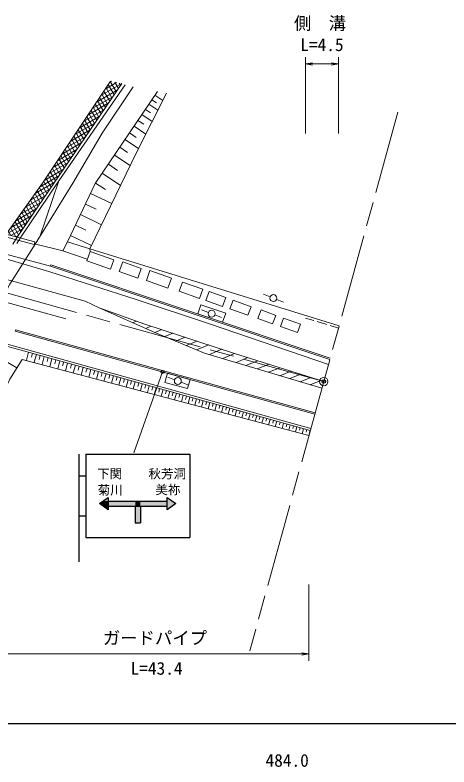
# Model space of a CAD drawing. Units: millimetres at full size, sheet at 1:1000; details may follow other scales. Extents: x 40000 to 680000, y 20000 to 380000.
# Drawn here: x 512804 to 575305, y 198715 to 307047 of the extents above; entities that cross this region are included whole.
import ezdxf
from ezdxf.enums import TextEntityAlignment as Align

# ---------------------------------------------------------------- set-up
doc = ezdxf.new("R2010")
doc.units = ezdxf.units.MM
doc.header["$LTSCALE"] = 1000
doc.header["$PDMODE"] = 32
doc.header["$PDSIZE"] = 500
doc.linetypes.add('CHAIN', pattern=[18.5, 12, -1.5, 3.5, -1.5])
for name, color, linetype, lineweight in [('M-BGD', 7, 'Continuous', 13), ('M-BMK', 2, 'CHAIN', 13), ('M-BMK-SRVR', 3, 'Continuous', 13), ('M-STR-HTXT', 7, 'Continuous', 13), ('M-STR-STR1', 1, 'Continuous', 13), ('M-STR-STRC', 7, 'Continuous', 13), ('M-TTL-BAND', 7, 'Continuous', 25)]:
    doc.layers.add(name, color=color, linetype=linetype, lineweight=lineweight)
doc.layers.add('M-OTRS', color=6, linetype='Continuous')
doc.styles.add('ＭＳ ゴシック', font='')
doc.styles.get('ＭＳ ゴシック').set_extended_font_data('MS Gothic')

# ---------------------------------------------------------------- blocks, each defined once
blk = doc.blocks.new('open_arrow')
at = {"color": 0, "linetype": 'Continuous', "lineweight": -2}
blk.add_lwpolyline([(7.5, 1.25), (0, 0), (7.5, -1.25)], dxfattribs=at)

msp = doc.modelspace()

# ---------------------------------------------------------------- hatches: boundary and pattern name
at = {"layer": 'M-BGD'}
h = msp.add_hatch(dxfattribs=at)
h.set_pattern_fill('USER', color=256, style=0, pattern_type=2)
h.set_pattern_definition([(30, (511538, 275458), (-250, 433.013), []), (120, (511538, 275458), (-433.013, -250), [])])
h.paths.add_polyline_path([(511538, 275458), (516772, 282810), (526552, 297532), (528164, 297181), (513088, 275044)])
for points in [[(524988, 236657), (526238, 237532), (526238, 237032), (526238, 236282), (526238, 235782)], [(526238, 237532), (526238, 237032), (526238, 236282), (526238, 235782), (524988, 236657)], [(524988, 236657), (526238, 237532), (526238, 237032), (526238, 236282), (526238, 235782)], [(534738, 237032), (534738, 237532), (535988, 236657), (534738, 235782), (534738, 236282)], [(534738, 237032), (534738, 237532), (535988, 236657), (534738, 235782), (534738, 236282)], [(534738, 237032), (534738, 237532), (535988, 236657), (534738, 235782), (534738, 236282)], [(524988, 236657), (525524, 237032), (526238, 237032), (526238, 236282), (526238, 235782)], [(526238, 237032), (534738, 237032), (534738, 236282), (530863, 236282), (530113, 236282), (526238, 236282)], [(526238, 237032), (530113, 237032), (530113, 236282), (526238, 236282)], [(526238, 237032), (534738, 237032), (534738, 236282), (530863, 236282), (530113, 236282), (526238, 236282)], [(530113, 237032), (530863, 237032), (530863, 236282), (530113, 236282)], [(530113, 236282), (530863, 236282), (530863, 233907), (530113, 233907)], [(530113, 236282), (530863, 236282), (530863, 233907), (530113, 233907)], [(530113, 236282), (530863, 236282), (530863, 233907), (530113, 233907)], [(530863, 237032), (534738, 237032), (534738, 236282), (530863, 236282)]]:
    msp.add_hatch(color=256, dxfattribs=at).paths.add_polyline_path(points)

# ---------------------------------------------------------------- linework, layer by layer
for p, q in [((513088, 275044), (528164, 297181)), ((519121, 283149), (528678, 297006)), ((532518, 294847), (533167, 294409)), ((532957, 295497), (534095, 294727)), ((532080, 294198), (533378, 293321)), ((531080, 292718), (532560, 291718)), ((531580, 293458), (532320, 292958)), ((530510, 291874), (531354, 291304)), ((529940, 291030), (531627, 289891)), ((529290, 290069), (530252, 289419)), ((528640, 289107), (530564, 287807)), ((527885, 287987), (529004, 287232)), ((527129, 286868), (529367, 285356)), ((526244, 285558), (527554, 284673)), ((525359, 284248), (527979, 282478)), ((524413, 282848), (525813, 281902)), ((523673, 281329), (526724, 279875)), ((522949, 279811), (524468, 279087)), ((522225, 278292), (525262, 276844)), ((521504, 276780), (523016, 276060)), ((520784, 275268), (523807, 273827)), ((512465, 274016), (513088, 275044)), ((513562, 274918), (513050, 274113)), ((515675, 274354), (515572, 273967)), ((523594, 273384), (559488, 262282)), ((517975, 271041), (517912, 270851)), ((558149, 257409), (517912, 270851)), ((558212, 257598), (517975, 271041)), ((494842, 270159), (520143, 263288)), ((548587, 266820), (549559, 266442)), ((550491, 266079), (551462, 265701)), ((539678, 264580), (540649, 264202)), ((541581, 263839), (542553, 263460)), ((554636, 263396), (555820, 263033)), ((556298, 262886), (557732, 262446)), ((558210, 262299), (559393, 261935)), ((512826, 261501), (512879, 261694)), ((512826, 261501), (555991, 249556)), ((512879, 261694), (556044, 249749)), ((510325, 257836), (513086, 256242)), ((514755, 258464), (514445, 257345)), ((515315, 258309), (515160, 257749)), ((515874, 258154), (515561, 257023)), ((516440, 257997), (516283, 257431)), ((517005, 257840), (516695, 256721)), ((517565, 257685), (517410, 257126)), ((518124, 257530), (517811, 256399)), ((518690, 257374), (518533, 256808)), ((519255, 257217), (518945, 256098)), ((519814, 257062), (519659, 256503)), ((520374, 256907), (520061, 255776)), ((520939, 256750), (520783, 256185)), ((521505, 256594), (521195, 255475)), ((522064, 256439), (521909, 255879)), ((522624, 256284), (522317, 255177)), ((523177, 256130), (523024, 255577)), ((523730, 255977), (523427, 254882)), ((524278, 255825), (524126, 255278)), ((524825, 255674), (524525, 254591)), ((525367, 255524), (525217, 254982)), ((525908, 255374), (525611, 254303)), ((526443, 255225), (526295, 254690)), ((526979, 255076), (526684, 254018)), ((527508, 254929), (527361, 254400)), ((528038, 254782), (527746, 253736)), ((528560, 254636), (528415, 254113)), ((534818, 254883), (535789, 254505)), ((529083, 254490), (528795, 253457)), ((529600, 254346), (529456, 253830)), ((530116, 254202), (529832, 253182)), ((530626, 254060), (530484, 253550)), ((531136, 253918), (530855, 252911)), ((531640, 253778), (531499, 253274)), ((532144, 253637), (531866, 252642)), ((532641, 253499), (532502, 253001)), ((536721, 254142), (537693, 253764)), ((533139, 253360), (532865, 252377)), ((533630, 253223), (533493, 252732)), ((534122, 253086), (533851, 252115)), ((534607, 252951), (534472, 252466)), ((535092, 252816), (534825, 251857)), ((535574, 252682), (535440, 252202)), ((536056, 252547), (535792, 251600)), ((536537, 252413), (536405, 251940)), ((537019, 252279), (536758, 251344)), ((537501, 252145), (537370, 251677)), ((537982, 252011), (537725, 251087)), ((538464, 251876), (538335, 251415)), ((538946, 251742), (538692, 250831)), ((539427, 251608), (539300, 251152)), ((539909, 251474), (539658, 250574)), ((540391, 251339), (540265, 250890)), ((540872, 251205), (540625, 250317)), ((541354, 251071), (541230, 250627)), ((541836, 250937), (541591, 250061)), ((542317, 250803), (542195, 250365)), ((542799, 250668), (542558, 249804)), ((543280, 250534), (543160, 250102)), ((543762, 250400), (543525, 249548)), ((544244, 250266), (544125, 249840)), ((544725, 250132), (544491, 249291)), ((545207, 249997), (545090, 249577)), ((545689, 249863), (545458, 249035)), ((546170, 249729), (546055, 249315)), ((546652, 249595), (546424, 248778)), ((547134, 249461), (547020, 249052)), ((547615, 249326), (547391, 248522)), ((548097, 249192), (547985, 248790)), ((548579, 249058), (548358, 248265)), ((549060, 248924), (548950, 248527)), ((549542, 248790), (549324, 248008)), ((550024, 248655), (549915, 248265)), ((550505, 248521), (550291, 247752)), ((550987, 248387), (550880, 248002)), ((551469, 248253), (551257, 247495)), ((551950, 248119), (551845, 247740)), ((552432, 247984), (552224, 247239)), ((552914, 247850), (552810, 247477)), ((553395, 247716), (553191, 246982)), ((553877, 247582), (553775, 247215)), ((554358, 247447), (554157, 246726)), ((554840, 247313), (554740, 246952)), ((555322, 247179), (555124, 246469))]:
    msp.add_line(p, q, dxfattribs=at)
at = {"layer": 'M-BGD', "lineweight": 25}
for p, q in [((521988, 243773), (521988, 228273)), ((522988, 243773), (522988, 231773)), ((522988, 243773), (537988, 243773)), ((537988, 243773), (537988, 231773)), ((521988, 240648), (522988, 240648)), ((524988, 236657), (526238, 237532)), ((526238, 237532), (526238, 235782)), ((534738, 235782), (534738, 237532)), ((534738, 237532), (535988, 236657)), ((526238, 235782), (524988, 236657)), ((526238, 237032), (534738, 237032)), ((526238, 236282), (534738, 236282)), ((530113, 236282), (530113, 233907)), ((530863, 236282), (530863, 233907)), ((535988, 236657), (534738, 235782)), ((521988, 234898), (522988, 234898)), ((530113, 233907), (530863, 233907)), ((522988, 231773), (537988, 231773))]:
    msp.add_line(p, q, dxfattribs=at)
at = {"layer": 'M-BGD'}
for points in [[(526552, 297532), (516772, 282810), (511538, 275458)], [(515722, 274050), (521148, 282822), (525360, 290013), (529823, 296696)], [(533331, 296050), (524357, 282765), (520354, 274366)], [(523594, 273384), (530281, 287252), (534627, 295770)], [(494948, 290580), (494905, 289416), (494863, 286467), (495060, 285064), (495320, 284047), (495694, 283309), (496089, 282790), (497169, 281616), (498560, 280578), (499900, 279664), (501105, 278895), (502632, 277981), (503795, 277452), (504937, 276984), (506703, 276475), (509559, 275572), (515572, 273967)], [(495348, 290565), (495304, 289406), (495263, 286492), (495453, 285142), (495697, 284188), (496034, 283522), (496396, 283047), (497438, 281915), (498793, 280903), (500120, 279998), (501315, 279236), (502818, 278336), (503953, 277819), (505069, 277363), (506819, 276858), (509671, 275956), (515675, 274354)], [(491135, 290177), (490878, 288806), (490808, 287147), (490901, 285581), (491275, 283875), (492023, 282309), (492584, 281328), (493612, 280035), (494469, 279116), (496790, 277324), (498971, 276016), (501495, 274863), (504548, 273928), (517665, 270111), (530260, 266069), (540811, 262564), (557954, 256700)], [(517912, 270851), (504491, 274476), (501336, 275855), (498135, 277794), (495798, 279383), (494162, 281276), (493064, 283239), (492503, 285225), (492410, 287258), (492527, 288707), (492784, 289805)], [(516354, 275071), (519121, 283149), (513562, 274918)], [(515602, 274081), (519680, 273055), (523213, 271875)], [(519680, 273055), (520354, 274366), (523594, 273384), (523605, 272987)], [(495923, 273272), (522882, 265834), (524945, 264867)], [(511248, 259435), (526674, 255162), (555336, 247175)], [(511328, 259724), (526754, 255451), (555417, 247464)], [(502670, 231395), (504633, 237307), (506970, 243430), (509493, 249482), (512040, 254600), (513840, 257427), (555141, 246464)]]:
    msp.add_lwpolyline(points, dxfattribs=at)
for points in [[(526568, 270411), (523125, 271627), (523605, 272987), (527048, 271772)], [(530478, 269150), (527814, 270115), (528319, 271508), (530983, 270542)], [(534809, 267701), (531724, 268807), (532243, 270252), (535327, 269146)], [(539373, 266221), (536445, 267249), (536907, 268567), (539836, 267539)], [(542707, 265068), (540308, 265940), (540769, 267208), (543168, 266335)], [(546353, 263791), (543751, 264741), (544202, 265975), (546803, 265025)], [(539124, 263975), (542702, 262780), (543146, 264109), (539568, 265304)], [(549905, 262544), (547786, 263323), (548240, 264559), (550359, 263780)], [(553472, 261298), (551042, 262186), (551482, 263390), (553912, 262502)], [(534753, 255433), (538028, 254527), (537667, 253223), (534392, 254129)]]:
    msp.add_lwpolyline(points, close=True, dxfattribs=at)
for centre in [(550025, 266261), (541115, 264020), (536255, 254323)]:
    msp.add_circle(centre, 500, dxfattribs=at)
at = {"layer": 'M-BGD', "lineweight": 25}
msp.add_circle((534063, 255624), 200, dxfattribs=at)
at = {"layer": 'M-BMK'}
for p, q in [((567950, 293070), (557280, 254247)), ((557280, 254247), (546609, 215424))]:
    msp.add_line(p, q, dxfattribs=at)
msp.add_lwpolyline([(557280, 254247), (484923, 274482), (460854, 280901), (401821, 297214)], dxfattribs=at)
at = {"layer": 'M-BMK-SRVR'}
msp.add_circle((557280, 254247), 600, dxfattribs=at)
msp.add_point((557280, 254247), dxfattribs=at)
at = {"layer": 'M-OTRS'}
msp.add_point((557280, 254247), dxfattribs=at)
at = {"layer": 'M-STR-HTXT'}
for p, q in [((554636, 290000), (554636, 301000)), ((559393, 290000), (559393, 301000)), ((554636, 300000), (559393, 300000)), ((555124, 225000), (555124, 214000)), ((511248, 215000), (555124, 215000))]:
    msp.add_line(p, q, dxfattribs=at)
at = {"layer": 'M-STR-STR1'}
msp.add_lwpolyline([(515722, 274050), (512050, 268269), (510228, 264904), (508095, 260679)], dxfattribs=at)
at = {"layer": 'M-STR-STRC'}
for p, q in [((529773, 262721), (530267, 262965)), ((531647, 261888), (532362, 262243)), ((532943, 261312), (533935, 261729)), ((534383, 260712), (535552, 261201)), ((537313, 260625), (535974, 260048)), ((537472, 259423), (539058, 260055)), ((538942, 258810), (540722, 259512)), ((540793, 258118), (542583, 258904)), ((542711, 257546), (544438, 258298)), ((544647, 256969), (546317, 257705)), ((546065, 256546), (547789, 257241)), ((547695, 256059), (549409, 256730)), ((549319, 255575), (550993, 256230)), ((550942, 255090), (552577, 255730)), ((534063, 255624), (529901, 243969)), ((552386, 254659), (553986, 255286)), ((553865, 254218), (555429, 254831)), ((555324, 253783), (556831, 254372))]:
    msp.add_line(p, q, dxfattribs=at)
for points in [[(524945, 264867), (532943, 261312), (540115, 258321), (557014, 253279)], [(524945, 264867), (531492, 262527), (544438, 258298), (557280, 254247)]]:
    msp.add_lwpolyline(points, dxfattribs=at)
at = {"layer": 'M-TTL-BAND'}
msp.add_line((40000, 205000), (579000, 205000), dxfattribs=at)

# ---------------------------------------------------------------- block references
at = {"layer": 'M-STR-HTXT', "xscale": 133, "yscale": 133}
msp.add_blockref('open_arrow', (554636, 300000), dxfattribs=at)
at = {"layer": 'M-STR-HTXT', "xscale": 133, "yscale": 133, "rotation": 180}
for p in [(559393, 300000), (555124, 215000)]:
    msp.add_blockref('open_arrow', p, dxfattribs=at)

# ---------------------------------------------------------------- texts
at = {"layer": 'M-BGD', "style": 'ＭＳ ゴシック'}
for s, p in [('下関', (526434, 240974)), ('秋芳洞', (534729, 240955)), ('菊川', (526504, 238618)), ('美祢', (534823, 238665))]:
    msp.add_text(s, height=1320, dxfattribs=at).set_placement(p, align=Align.MIDDLE_CENTER)
at = {"layer": 'M-STR-HTXT', "style": 'ＭＳ ゴシック'}
for s, p in [('側\u3000溝', (556732, 305861)), ('ガードパイプ', (532957, 217292))]:
    msp.add_text(s, height=1833, dxfattribs=at).set_placement(p, align=Align.MIDDLE_CENTER)
for s, p in [('L=4.5', (557012, 301305)), ('L=43.4', (533193, 211456))]:
    msp.add_text(s, height=1833, dxfattribs=at).set_placement(p, align=Align.BOTTOM_CENTER)
at = {"layer": 'M-TTL-BAND', "style": 'ＭＳ ゴシック'}
msp.add_text('484.0', height=1833, dxfattribs=at).set_placement((552000, 198195), align=Align.BOTTOM_CENTER)

doc.saveas('drawing.dxf')
